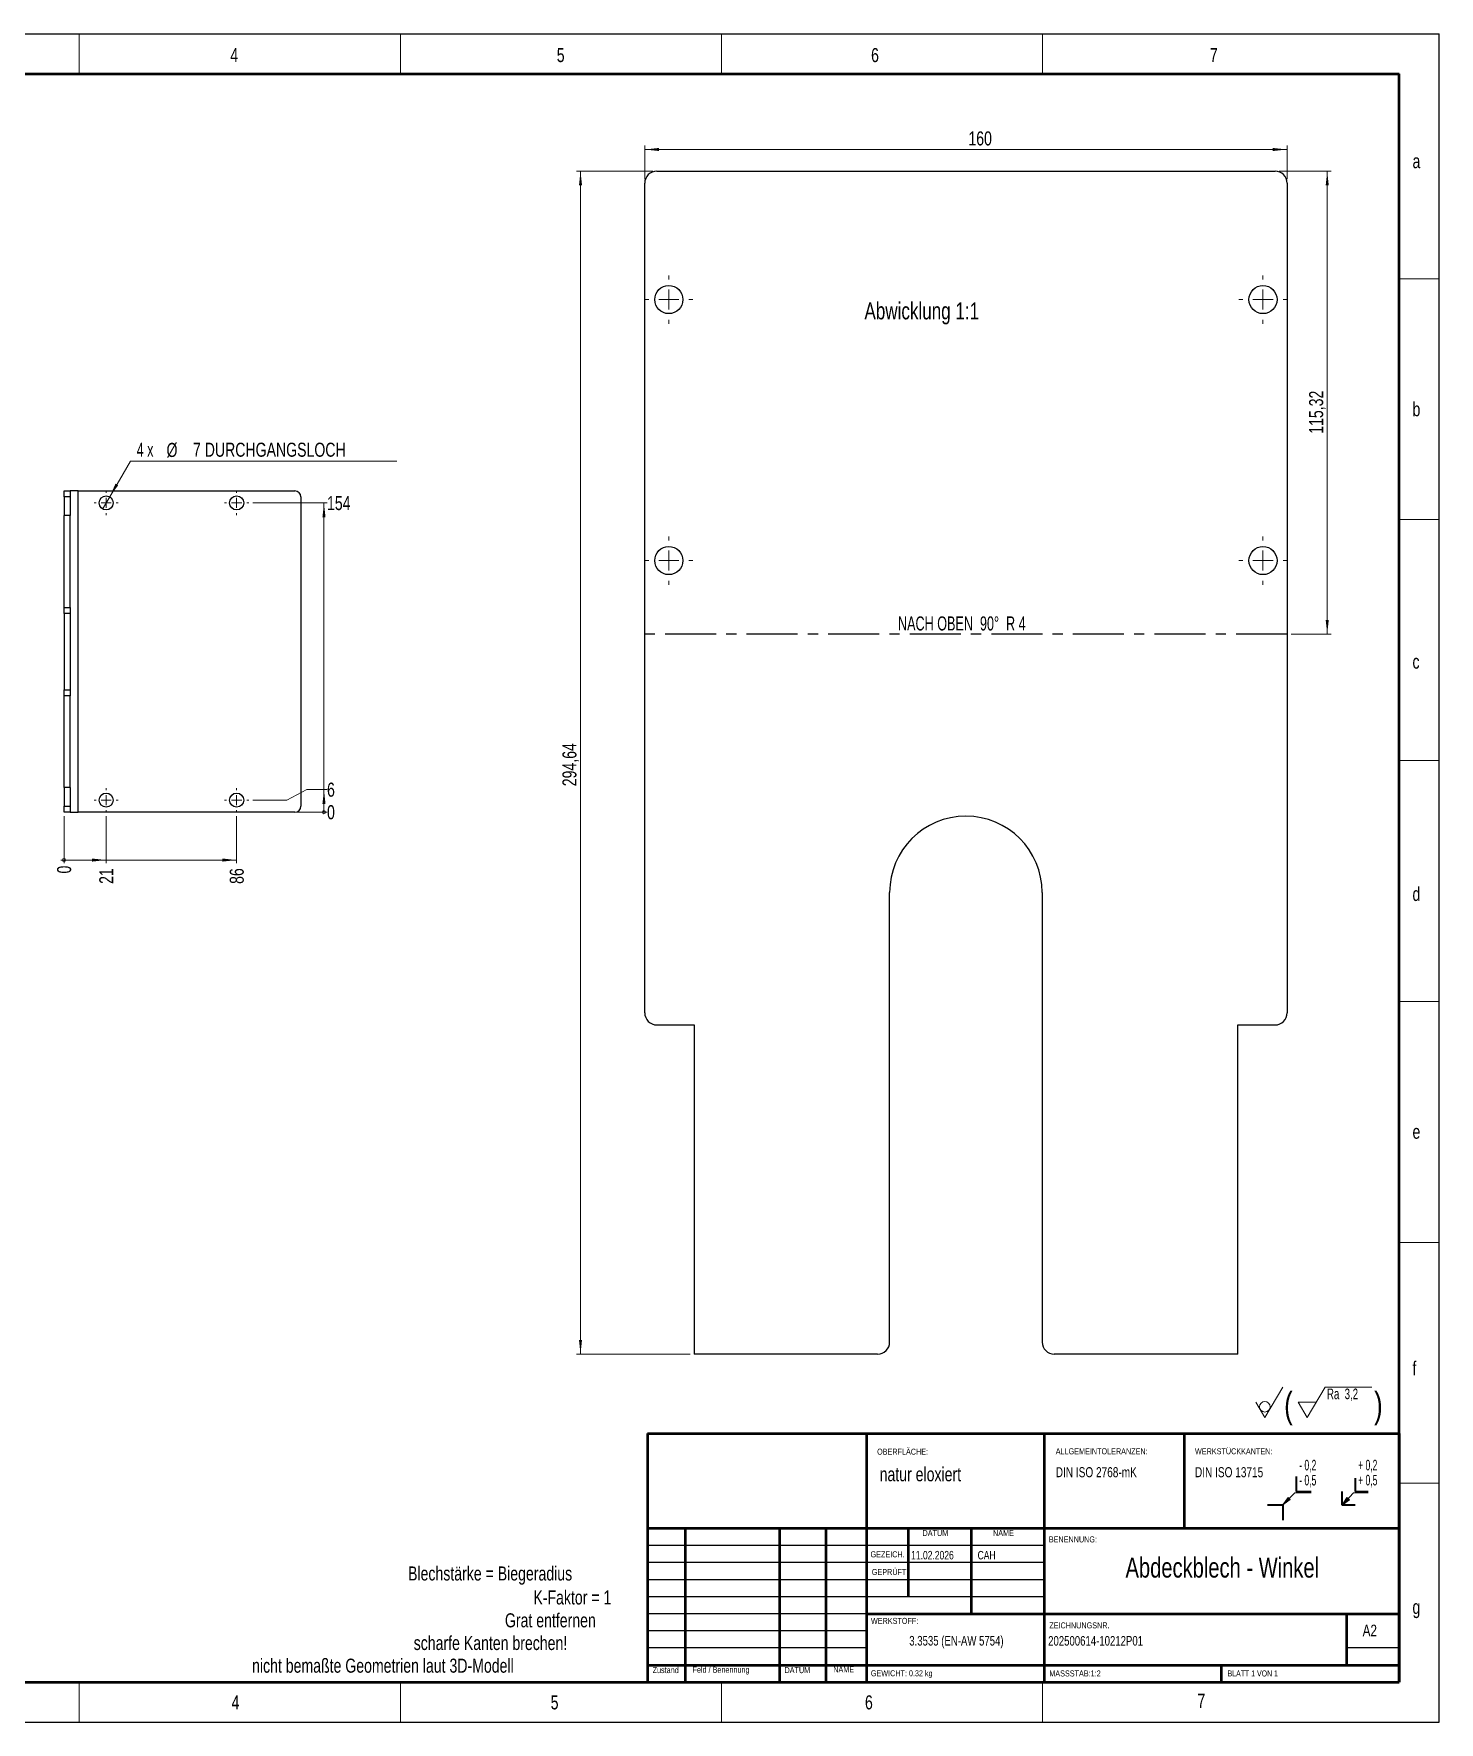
# Model space of a CAD drawing. Header units: millimetres. Extents: x 0 to 594, y 0 to 421.
# Drawn here: x 243.9 to 594, y 0 to 420.5 of the extents above; entities that cross this region are included whole.
import ezdxf

# ---------------------------------------------------------------- set-up
doc = ezdxf.new("R2010")
doc.units = ezdxf.units.MM
doc.header["$PDSIZE"] = -1
doc.linetypes.add('CENTERX2', pattern=[20.32, 12.7, -2.54, 2.54, -2.54])
doc.styles.add('SLDTEXTSTYLE0', font='TXT', dxfattribs={"width": 0.605})
doc.styles.add('SLDTEXTSTYLE1', font='TXT', dxfattribs={"width": 0.75})
doc.styles.add('SLDTEXTSTYLE2', font='TXT', dxfattribs={"width": 0.678571})
doc.styles.add('SLDTEXTSTYLE3', font='TXT', dxfattribs={"width": 0.692308})
doc.styles.add('SLDTEXTSTYLE4', font='TXT', dxfattribs={"width": 0.666667})
doc.styles.add('SLDTEXTSTYLE5', font='TXT', dxfattribs={"width": 0.671053})
doc.dimstyles.new('SLDDIMSTYLE0', dxfattribs={"dimtxt": 3.5, "dimasz": 0.254, "dimexe": 0, "dimexo": 0.0625, "dimgap": 0.875, "dimtad": 0, "dimtih": 1, "dimtoh": 1, "dimdec": 0, "dimlfac": 2, "dimrnd": 1e-09, "dimdsep": 46, "dimtxsty": 'SLDTEXTSTYLE1', "dimblk1": 'ORIGIN', "dimblk2": 'ORIGIN', "dimsah": 1, "dimcen": 0.09, "dimadec": 0, "dimazin": 2, "dimtfac": 1, "dimtdec": 3, "dimtofl": 0, "dimtmove": 0, "dimatfit": 3, "dimldrblk": 'ORIGIN', "dimfxl": 1, "dimfrac": 2, "dimtolj": 1, "dimtzin": 12, "dimarcsym": 0})
doc.dimstyles.new('SLDDIMSTYLE1', dxfattribs={"dimtxt": 3.5, "dimasz": 3.556, "dimexe": 0, "dimexo": 0.0625, "dimgap": 0.875, "dimtad": 0, "dimtih": 1, "dimtoh": 1, "dimlfac": 2, "dimrnd": 1e-09, "dimzin": 12, "dimdsep": 46, "dimtxsty": 'SLDTEXTSTYLE1', "dimsah": 1, "dimcen": 0.09, "dimadec": 0, "dimazin": 3, "dimtfac": 1, "dimtdec": 3, "dimtofl": 0, "dimtmove": 0, "dimatfit": 3, "dimfxl": 1, "dimfrac": 2, "dimtolj": 1, "dimtzin": 12, "dimarcsym": 0})
doc.dimstyles.new('SLDDIMSTYLE6', dxfattribs={"dimtxt": 3.5, "dimasz": 3.556, "dimexe": 0, "dimexo": 0.0625, "dimgap": 0.875, "dimtad": 0, "dimtih": 1, "dimtoh": 1, "dimdec": 6, "dimlfac": 2, "dimrnd": 1e-09, "dimzin": 12, "dimdsep": 46, "dimtxsty": 'SLDTEXTSTYLE1', "dimblk1": 'NONE', "dimsah": 1, "dimcen": 0, "dimadec": 0, "dimazin": 3, "dimtfac": 1, "dimtdec": 3, "dimtmove": 0, "dimatfit": 3, "dimldrblk": 'NONE', "dimfxl": 1, "dimfrac": 2, "dimtolj": 1, "dimtzin": 12, "dimarcsym": 0})
doc.dimstyles.new('SLDDIMSTYLE7', dxfattribs={"dimtxt": 3.5, "dimasz": 3.556, "dimexe": 0, "dimexo": 0.0625, "dimgap": 0.875, "dimtad": 1, "dimrnd": 1e-09, "dimzin": 12, "dimdsep": 46, "dimtxsty": 'SLDTEXTSTYLE1', "dimsah": 1, "dimcen": 0.09, "dimadec": 0, "dimazin": 3, "dimtfac": 1, "dimtdec": 3, "dimtofl": 0, "dimtmove": 0, "dimatfit": 3, "dimfxl": 1, "dimfrac": 2, "dimtolj": 1, "dimtzin": 12, "dimarcsym": 0})

# ---------------------------------------------------------------- blocks, each defined once
blk = doc.blocks.new('SW_NOTE_0')
at = {"color": 0, "linetype": 'Continuous', "lineweight": 0, "insert": (0, 4.51), "char_height": 3.5, "attachment_point": 1, "style": 'SLDTEXTSTYLE0'}
blk.add_mtext('+ 0,5', dxfattribs=at)
blk = doc.blocks.new('SW_NOTE_0_1')
at = {"color": 0, "linetype": 'Continuous', "lineweight": 0, "insert": (0, 4.51), "char_height": 3.5, "attachment_point": 1, "style": 'SLDTEXTSTYLE0'}
blk.add_mtext('+ 0,2', dxfattribs=at)
blk = doc.blocks.new('SW_NOTE_0_2')
at = {"color": 0, "linetype": 'Continuous', "lineweight": 0, "insert": (0, 4.51), "char_height": 3.5, "attachment_point": 1, "style": 'SLDTEXTSTYLE0'}
blk.add_mtext('- 0,2', dxfattribs=at)
blk = doc.blocks.new('SW_NOTE_0_3')
at = {"color": 0, "linetype": 'Continuous', "lineweight": 0, "insert": (0, 4.51), "char_height": 3.5, "attachment_point": 1, "style": 'SLDTEXTSTYLE0'}
blk.add_mtext('- 0,5', dxfattribs=at)
blk = doc.blocks.new('Block3')
at = {"linetype": 'Continuous'}
for points in [[(735.45, 277.8), (737.92, 279.57), (737.22, 280.27)], [(755.16, 277.71), (757.62, 279.47), (756.78, 280.26)]]:
    blk.add_hatch(color=7, dxfattribs=at).paths.add_polyline_path(points, flags=0)
at = {"color": 7, "linetype": 'Continuous', "lineweight": 35}
for p, q in [((739.95, 287.3), (739.95, 282.3)), ((759.52, 286.66), (759.52, 282.3)), ((739.95, 282.3), (744.95, 282.3)), ((755.16, 277.71), (755.16, 282.3)), ((759.52, 282.3), (763.89, 282.3)), ((730.45, 277.8), (735.45, 277.8)), ((735.45, 277.8), (735.45, 272.8)), ((759.52, 277.71), (755.16, 277.71))]:
    blk.add_line(p, q, dxfattribs=at)
at = {"color": 7, "linetype": 'Continuous', "lineweight": 18}
for p, q in [((735.45, 277.8), (739.45, 281.8)), ((739.45, 281.8), (744.95, 281.8)), ((755.16, 277.71), (759.02, 281.8)), ((759.02, 281.8), (763.89, 281.8)), ((735.45, 277.8), (737.22, 280.27)), ((735.45, 277.8), (737.92, 279.57)), ((737.22, 280.27), (737.92, 279.57)), ((755.16, 277.71), (756.78, 280.26)), ((755.16, 277.71), (757.62, 279.47)), ((756.78, 280.26), (757.62, 279.47))]:
    blk.add_line(p, q, dxfattribs=at)
at = {"color": 7, "linetype": 'Continuous', "lineweight": 0}
for p in [(737.57, 279.92), (757.2, 279.87)]:
    blk.add_point(p, dxfattribs=at)
for name, p in [('SW_NOTE_0_2', (740.95, 288.28)), ('SW_NOTE_0_1', (760.52, 288.3)), ('SW_NOTE_0_3', (740.95, 283.28)), ('SW_NOTE_0', (760.52, 283.3))]:
    blk.add_blockref(name, p, dxfattribs=at)
blk = doc.blocks.new('SW_NOTE_0_4')
at = {"color": 0, "linetype": 'Continuous', "lineweight": 0}
for p, q in [((-4.81, 1.87), (-0.35, 9.43)), ((5.71, 1.87), (10.17, 9.43)), ((10.17, 9.43), (21.8, 9.43)), ((-4.81, 1.87), (-7.04, 5.65)), ((5.71, 1.87), (3.48, 5.65)), ((7.94, 5.65), (3.48, 5.65))]:
    blk.add_line(p, q, dxfattribs=at)
blk.add_circle((-4.81, 4.52), 1.32, dxfattribs=at)
at = {"color": 0, "linetype": 'Continuous', "lineweight": 0, "attachment_point": 1}
for s, insert, char_height, style in [('(', (0, 8.19), 6.35, 'SLDTEXTSTYLE1'), ('Ra  3,2', (10.66, 9.06), 2.646, 'SLDTEXTSTYLE2'), (')', (22.41, 8.19), 6.35, 'SLDTEXTSTYLE1')]:
    blk.add_mtext(s, dxfattribs=dict(at, insert=insert, char_height=char_height, style=style))
blk = doc.blocks.new('SW_NOTE_0_5')
at = {"color": 0, "linetype": 'Continuous', "lineweight": 0, "attachment_point": 1, "style": 'SLDTEXTSTYLE1'}
for s, insert, char_height in [('ALLGEMEINTOLERANZEN:', (0, 1.93), 1.5), ('DIN ISO 2768-mK', (0, -2.78), 2.5)]:
    blk.add_mtext(s, dxfattribs=dict(at, insert=insert, char_height=char_height))
blk = doc.blocks.new('SW_NOTE_0_6')
at = {"color": 0, "linetype": 'Continuous', "lineweight": 0, "attachment_point": 1, "style": 'SLDTEXTSTYLE1'}
for s, insert, char_height in [('WERKSTÜCKKANTEN:', (0, 1.93), 1.5), ('DIN ISO 13715', (0, -2.78), 2.5)]:
    blk.add_mtext(s, dxfattribs=dict(at, insert=insert, char_height=char_height))
blk = doc.blocks.new('_Origin')
at = {"color": 0, "linetype": 'ByBlock', "lineweight": -2}
blk.add_line((0, 0), (-1, 0), dxfattribs=at)
blk.add_circle((0, 0), 0.5, dxfattribs=at)
blk = doc.blocks.new('_D_15')
at = {"color": 7, "linetype": 'Continuous', "lineweight": 0}
blk.add_line((251.41, 225.65), (251.41, 213.95), dxfattribs=at)
at = {"color": 7, "linetype": 'Continuous', "lineweight": 18, "xscale": 0.762, "yscale": 0.762}
blk.add_blockref('_Origin', (251.41, 214.72), dxfattribs=at)
at = {"color": 7, "linetype": 'Continuous', "lineweight": 18, "insert": (249.68, 211.37), "char_height": 3.5, "attachment_point": 1, "rotation": 90, "style": 'SLDTEXTSTYLE1'}
blk.add_mtext('0', dxfattribs=at)
blk = doc.blocks.new('_D_16')
at = {"color": 7, "linetype": 'Continuous', "lineweight": 0}
for p, q in [((261.91, 225.65), (261.91, 213.95)), ((251.41, 214.72), (261.91, 214.72))]:
    blk.add_line(p, q, dxfattribs=at)
at = {"color": 7, "linetype": 'Continuous', "lineweight": 18}
blk.add_solid([(261.91, 214.72), (258.35, 215.1), (258.35, 214.33)], dxfattribs=at)
at = {"color": 7, "linetype": 'Continuous', "lineweight": 18, "insert": (260.18, 208.78), "char_height": 3.5, "attachment_point": 1, "rotation": 90, "style": 'SLDTEXTSTYLE1'}
blk.add_mtext('21', dxfattribs=at)
blk = doc.blocks.new('_D_17')
at = {"color": 7, "linetype": 'Continuous', "lineweight": 0}
for p, q in [((294.41, 225.65), (294.41, 213.95)), ((261.91, 214.72), (294.41, 214.72))]:
    blk.add_line(p, q, dxfattribs=at)
at = {"color": 7, "linetype": 'Continuous', "lineweight": 18}
blk.add_solid([(294.41, 214.72), (290.85, 215.1), (290.85, 214.33)], dxfattribs=at)
at = {"color": 7, "linetype": 'Continuous', "lineweight": 18, "insert": (292.68, 208.78), "char_height": 3.5, "attachment_point": 1, "rotation": 90, "style": 'SLDTEXTSTYLE1'}
blk.add_mtext('86', dxfattribs=at)
blk = doc.blocks.new('_D_18')
at = {"color": 7, "linetype": 'Continuous', "lineweight": 0}
for q in [(308.91, 226.65), (316.92, 226.65)]:
    blk.add_line((311.92, 226.65), q, dxfattribs=at)
at = {"color": 7, "linetype": 'Continuous', "lineweight": 18, "xscale": 0.762, "yscale": 0.762}
blk.add_blockref('_Origin', (316.16, 226.65), dxfattribs=at)
at = {"color": 7, "linetype": 'Continuous', "lineweight": 18, "insert": (316.92, 228.38), "char_height": 3.5, "attachment_point": 1, "style": 'SLDTEXTSTYLE1'}
blk.add_mtext('0', dxfattribs=at)
blk = doc.blocks.new('_D_19')
at = {"color": 7, "linetype": 'Continuous', "lineweight": 0}
for p, q in [((311.92, 232.26), (306.92, 229.65)), ((311.92, 232.26), (316.92, 232.26)), ((316.16, 226.65), (316.16, 232.26)), ((306.92, 229.65), (298.41, 229.65))]:
    blk.add_line(p, q, dxfattribs=at)
at = {"color": 7, "linetype": 'Continuous', "lineweight": 18}
blk.add_solid([(316.16, 232.26), (315.78, 228.71), (316.54, 228.71)], dxfattribs=at)
at = {"color": 7, "linetype": 'Continuous', "lineweight": 18, "insert": (316.92, 234), "char_height": 3.5, "attachment_point": 1, "style": 'SLDTEXTSTYLE1'}
blk.add_mtext('6', dxfattribs=at)
blk = doc.blocks.new('_D_20')
at = {"color": 7, "linetype": 'Continuous', "lineweight": 0}
for p, q in [((298.41, 303.65), (316.92, 303.65)), ((316.16, 232.26), (316.16, 303.65))]:
    blk.add_line(p, q, dxfattribs=at)
at = {"color": 7, "linetype": 'Continuous', "lineweight": 18}
blk.add_solid([(316.16, 303.65), (315.78, 300.09), (316.54, 300.09)], dxfattribs=at)
at = {"color": 7, "linetype": 'Continuous', "lineweight": 18, "insert": (316.92, 305.38), "char_height": 3.5, "attachment_point": 1, "style": 'SLDTEXTSTYLE1'}
blk.add_mtext('154', dxfattribs=at)
blk = doc.blocks.new('_D_21')
at = {"color": 7, "linetype": 'Continuous', "lineweight": 0}
for p, q in [((262.78, 305.17), (267.94, 314.09)), ((267.94, 314.09), (334.28, 314.09)), ((261.03, 302.13), (262.78, 305.17))]:
    blk.add_line(p, q, dxfattribs=at)
at = {"color": 7, "linetype": 'Continuous', "lineweight": 18}
blk.add_solid([(262.78, 305.17), (264.89, 308.05), (264.23, 308.44)], dxfattribs=at)
at = {"color": 7, "linetype": 'Continuous', "lineweight": 18, "char_height": 3.5, "attachment_point": 1}
for s, insert, style in [('4 x', (269.52, 318.66), 'SLDTEXTSTYLE4'), ('%%c', (276.94, 318.6), 'SLDTEXTSTYLE1'), ('7 DURCHGANGSLOCH', (283.53, 318.66), 'SLDTEXTSTYLE1')]:
    blk.add_mtext(s, dxfattribs=dict(at, insert=insert, style=style))
blk = doc.blocks.new('_None')
blk = doc.blocks.new('SW_CENTERMARKSYMBOL_1')
at = {"color": 0, "linetype": 'Continuous', "lineweight": 18}
for p, q in [((-2.5, 0), (-3, 0)), ((0, 0), (-1.25, 0)), ((0, 2.5), (0, 3)), ((0, 0), (0, 1.25)), ((0, 0), (0, -1.25)), ((0, 0), (1.25, 0)), ((2.5, 0), (3, 0)), ((0, -2.5), (0, -3))]:
    blk.add_line(p, q, dxfattribs=at)
blk = doc.blocks.new('SW_CENTERMARKSYMBOL_2')
at = {"color": 0, "linetype": 'Continuous', "lineweight": 18}
for p, q in [((-2.5, 0), (-3, 0)), ((0, 0), (-1.25, 0)), ((0, 2.5), (0, 3)), ((0, 0), (0, 1.25)), ((0, 0), (0, -1.25)), ((0, 0), (1.25, 0)), ((2.5, 0), (3, 0)), ((0, -2.5), (0, -3))]:
    blk.add_line(p, q, dxfattribs=at)
blk = doc.blocks.new('SW_CENTERMARKSYMBOL_3')
at = {"color": 0, "linetype": 'Continuous', "lineweight": 18}
for p, q in [((-2.5, 0), (-3, 0)), ((0, 0), (-1.25, 0)), ((0, 2.5), (0, 3)), ((0, 0), (0, 1.25)), ((0, 0), (0, -1.25)), ((0, 0), (1.25, 0)), ((2.5, 0), (3, 0)), ((0, -2.5), (0, -3))]:
    blk.add_line(p, q, dxfattribs=at)
blk = doc.blocks.new('SW_CENTERMARKSYMBOL_4')
at = {"color": 0, "linetype": 'Continuous', "lineweight": 18}
for p, q in [((-2.5, 0), (-3, 0)), ((0, 0), (-1.25, 0)), ((0, 2.5), (0, 3)), ((0, 0), (0, 1.25)), ((0, 0), (0, -1.25)), ((0, 0), (1.25, 0)), ((2.5, 0), (3, 0)), ((0, -2.5), (0, -3))]:
    blk.add_line(p, q, dxfattribs=at)
blk = doc.blocks.new('_D_22')
at = {"color": 7, "linetype": 'Continuous', "lineweight": 0}
for p, q in [((398.06, 386.3), (379.06, 386.3)), ((380.06, 386.3), (380.06, 91.66)), ((407.36, 91.66), (379.06, 91.66))]:
    blk.add_line(p, q, dxfattribs=at)
at = {"color": 7, "linetype": 'Continuous', "lineweight": 18}
for points in [[(380.06, 386.3), (379.68, 382.74), (380.44, 382.74)], [(380.06, 91.66), (380.44, 95.21), (379.68, 95.21)]]:
    blk.add_solid(points, dxfattribs=at)
at = {"color": 7, "linetype": 'Continuous', "lineweight": 18, "insert": (375.55, 233.1), "char_height": 3.5, "attachment_point": 1, "rotation": 90, "style": 'SLDTEXTSTYLE1'}
blk.add_mtext('294,64', dxfattribs=at)
blk = doc.blocks.new('_D_23')
at = {"color": 7, "linetype": 'Continuous', "lineweight": 0}
for p, q in [((396.06, 384.3), (396.06, 392.68)), ((396.06, 391.68), (556.06, 391.68)), ((556.06, 384.3), (556.06, 392.68))]:
    blk.add_line(p, q, dxfattribs=at)
at = {"color": 7, "linetype": 'Continuous', "lineweight": 18}
for points in [[(396.06, 391.68), (399.62, 391.3), (399.62, 392.06)], [(556.06, 391.68), (552.5, 392.06), (552.5, 391.3)]]:
    blk.add_solid(points, dxfattribs=at)
at = {"color": 7, "linetype": 'Continuous', "lineweight": 18, "insert": (476.68, 396.19), "char_height": 3.5, "attachment_point": 1, "style": 'SLDTEXTSTYLE1'}
blk.add_mtext('160', dxfattribs=at)
blk = doc.blocks.new('_D_24')
at = {"color": 7, "linetype": 'Continuous', "lineweight": 0}
for p, q in [((554.06, 386.3), (567.06, 386.3)), ((566.06, 386.3), (566.06, 270.98)), ((557.06, 270.98), (567.06, 270.98))]:
    blk.add_line(p, q, dxfattribs=at)
at = {"color": 7, "linetype": 'Continuous', "lineweight": 18}
for points in [[(566.06, 386.3), (565.68, 382.74), (566.44, 382.74)], [(566.06, 270.98), (566.44, 274.53), (565.68, 274.53)]]:
    blk.add_solid(points, dxfattribs=at)
at = {"color": 7, "linetype": 'Continuous', "lineweight": 18, "insert": (561.55, 320.88), "char_height": 3.5, "attachment_point": 1, "rotation": 90, "style": 'SLDTEXTSTYLE1'}
blk.add_mtext('115,32', dxfattribs=at)
blk = doc.blocks.new('SW_CENTERMARKSYMBOL_5')
at = {"color": 0, "linetype": 'Continuous', "lineweight": 18}
for p, q in [((0, 5), (0, 6)), ((-5, 0), (-6, 0)), ((0, 0), (-2.5, 0)), ((0, 0), (0, 2.5)), ((0, 0), (0, -2.5)), ((0, 0), (2.5, 0)), ((5, 0), (6, 0)), ((0, -5), (0, -6))]:
    blk.add_line(p, q, dxfattribs=at)
blk = doc.blocks.new('SW_CENTERMARKSYMBOL_6')
at = {"color": 0, "linetype": 'Continuous', "lineweight": 18}
for p, q in [((0, 5), (0, 6)), ((-5, 0), (-6, 0)), ((0, 0), (-2.5, 0)), ((0, 0), (0, 2.5)), ((0, 0), (0, -2.5)), ((0, 0), (2.5, 0)), ((5, 0), (6, 0)), ((0, -5), (0, -6))]:
    blk.add_line(p, q, dxfattribs=at)
blk = doc.blocks.new('SW_CENTERMARKSYMBOL_7')
at = {"color": 0, "linetype": 'Continuous', "lineweight": 18}
for p, q in [((0, 5), (0, 6)), ((-5, 0), (-6, 0)), ((0, 0), (-2.5, 0)), ((0, 0), (0, 2.5)), ((0, 0), (0, -2.5)), ((0, 0), (2.5, 0)), ((5, 0), (6, 0)), ((0, -5), (0, -6))]:
    blk.add_line(p, q, dxfattribs=at)
blk = doc.blocks.new('SW_CENTERMARKSYMBOL_8')
at = {"color": 0, "linetype": 'Continuous', "lineweight": 18}
for p, q in [((0, 5), (0, 6)), ((-5, 0), (-6, 0)), ((0, 0), (-2.5, 0)), ((0, 0), (0, 2.5)), ((0, 0), (0, -2.5)), ((0, 0), (2.5, 0)), ((5, 0), (6, 0)), ((0, -5), (0, -6))]:
    blk.add_line(p, q, dxfattribs=at)

msp = doc.modelspace()

# ---------------------------------------------------------------- linework, layer by layer
at = {"color": 7, "linetype": 'Continuous', "lineweight": 25}
for p, q in [((0.00016781, 420.50007943), (593.9620406, 420.50007943)), ((593.9620406, 0.00007943), (593.9620406, 420.50007943)), ((396.05997044, 176.65884487), (396.05997044, 383.29822467)), ((399.05997044, 386.29822467), (553.05997044, 386.29822467)), ((556.05997044, 383.29822467), (556.05997044, 176.65884487)), ((251.40862643, 306.64994325), (252.90862643, 306.64994325)), ((251.40862643, 305.14994325), (251.40862643, 306.64994325)), ((252.90862643, 305.14994325), (251.40862643, 305.14994325)), ((251.40862643, 305.14994325), (251.40862643, 300.49994325)), ((252.90862643, 306.64994325), (252.90862643, 305.14994325)), ((254.90862643, 306.64994325), (252.90862643, 306.64994325)), ((252.90862643, 305.14994325), (252.90862643, 300.49994325)), ((254.90862643, 226.64994325), (254.90862643, 306.64994325)), ((254.90862643, 306.64994325), (308.90862643, 306.64994325)), ((310.40862643, 305.14994325), (310.40862643, 228.14994325)), ((251.40862643, 277.64994325), (251.40862643, 300.49994325)), ((252.90862643, 300.49994325), (251.40862643, 300.49994325)), ((252.90862643, 277.64994325), (252.90862643, 300.49994325)), ((251.40862643, 276.14994325), (251.40862643, 277.64994325)), ((251.40862643, 277.64994325), (252.90862643, 277.64994325)), ((252.90862643, 277.64994325), (252.90862643, 276.14994325)), ((252.90862643, 276.14994325), (251.40862643, 276.14994325)), ((251.40862643, 276.14994325), (251.40862643, 257.14994325)), ((252.90862643, 276.14994325), (252.90862643, 257.14994325)), ((251.40862643, 257.14994325), (252.90862643, 257.14994325)), ((251.40862643, 255.64994325), (251.40862643, 257.14994325)), ((252.90862643, 257.14994325), (252.90862643, 255.64994325)), ((252.90862643, 255.64994325), (251.40862643, 255.64994325)), ((251.40862643, 232.79994325), (251.40862643, 255.64994325)), ((252.90862643, 232.79994325), (252.90862643, 255.64994325)), ((252.90862643, 232.79994325), (251.40862643, 232.79994325)), ((251.40862643, 232.79994325), (251.40862643, 228.14994325)), ((252.90862643, 232.79994325), (252.90862643, 228.14994325)), ((251.40862643, 228.14994325), (252.90862643, 228.14994325)), ((251.40862643, 226.64994325), (251.40862643, 228.14994325)), ((252.90862643, 228.14994325), (252.90862643, 226.64994325)), ((252.90862643, 226.64994325), (251.40862643, 226.64994325)), ((252.90862643, 226.64994325), (254.90862643, 226.64994325)), ((308.90862643, 226.64994325), (254.90862643, 226.64994325)), ((457.05997044, 94.65884487), (457.05997044, 206.65884487)), ((495.05997044, 206.65884487), (495.05997044, 94.65884487)), ((399.05997044, 173.65884487), (408.35997044, 173.65884487)), ((408.35997044, 173.65884487), (408.35997044, 91.65884487)), ((543.75997044, 173.65884487), (553.05997044, 173.65884487)), ((543.75997044, 91.65884487), (543.75997044, 173.65884487)), ((454.05997044, 91.65884487), (408.35997044, 91.65884487)), ((543.75997044, 91.65884487), (498.05997044, 91.65884487)), ((495.5620406, 44.00007943), (396.7620406, 44.00007943)), ((495.5620406, 39.75007943), (396.7620406, 39.75007943)), ((495.5620406, 35.50007943), (396.7620406, 35.50007943)), ((495.5620406, 31.25007943), (396.7620406, 31.25007943)), ((451.3620406, 27.00007943), (396.7620406, 27.00007943)), ((451.3620406, 22.75000743), (396.7620406, 22.75000743)), ((451.3620406, 18.50007943), (396.7620406, 18.50007943)), ((583.9620406, 18.50007943), (570.9620406, 18.50007943)), ((0.00016781, 0.00007943), (593.9620406, 0.00007943))]:
    msp.add_line(p, q, dxfattribs=at)
at = {"color": 7, "linetype": 'Continuous', "lineweight": 18}
for p, q in [((255.22010011, 420.50007943), (255.22010011, 410.50007943)), ((335.18192445, 420.50007943), (335.18192445, 410.50007943)), ((415.14374878, 420.50007943), (415.14374878, 410.50007943)), ((495.10557312, 420.50007943), (495.10557312, 410.50007943)), ((583.9620406, 359.50007943), (593.9620406, 359.50007943)), ((583.9620406, 299.50007943), (593.9620406, 299.50007943)), ((583.9620406, 239.50007943), (593.9620406, 239.50007943)), ((583.9620406, 179.50007943), (593.9620406, 179.50007943)), ((583.9620406, 119.50007943), (593.9620406, 119.50007943)), ((583.9620406, 59.50007943), (593.9620406, 59.50007943)), ((255.22010011, 10.00007943), (255.22010011, 0.00007943)), ((335.18192445, 10.00007943), (335.18192445, 0.00007943)), ((415.14374878, 10.00007943), (415.14374878, 0.00007943)), ((495.10557312, 10.00007943), (495.10557312, 0.00007943))]:
    msp.add_line(p, q, dxfattribs=at)
at = {"color": 7, "linetype": 'Continuous', "lineweight": 50}
for p, q in [((25.00016781, 410.50007943), (583.9620406, 410.50007943)), ((583.9620406, 10.00007943), (583.9620406, 410.50007943)), ((396.7620406, 71.87439815), (583.9620406, 71.87439815)), ((396.7620406, 71.87439815), (396.7620406, 10.00007943)), ((451.3620406, 10.00007943), (451.3620406, 71.87439815)), ((495.5620406, 71.87439815), (495.5620406, 10.00007943)), ((530.39315295, 71.87439815), (530.39315295, 48.25007943)), ((583.9620406, 71.87439815), (583.9620406, 10.00007943)), ((583.9620406, 48.25007943), (396.7620406, 48.25007943)), ((406.16351745, 48.25007943), (406.16351745, 10.00007943)), ((429.65475258, 48.25007943), (429.65475258, 10.00007943)), ((441.16096676, 48.25007943), (441.16096676, 10.00007943)), ((461.7620406, 31.25007943), (461.7620406, 48.25007943)), ((477.3620406, 48.25007943), (477.3620406, 27.00007943)), ((451.3620406, 27.00007943), (583.9620406, 27.00007943)), ((570.9620406, 14.25007943), (570.9620406, 27.00007943)), ((396.7620406, 14.25007943), (583.9620406, 14.25007943)), ((539.7620406, 10.00007943), (539.7620406, 14.25007943)), ((25.00016781, 10.00007943), (583.9620406, 10.00007943))]:
    msp.add_line(p, q, dxfattribs=at)
at = {"color": 7, "linetype": 'CENTERX2'}
msp.add_line((556.05997044, 270.97853477), (396.05997044, 270.97853477), dxfattribs=at)
at = {"color": 7, "linetype": 'Continuous', "lineweight": 25}
for centre, radius in [((402.05997044, 354.29822467), 3.5), ((550.05997044, 354.29822467), 3.5), ((261.90862643, 303.64994325), 1.75), ((294.40862643, 303.64994325), 1.75), ((402.05997044, 289.29822467), 3.5), ((550.05997044, 289.29822467), 3.5), ((261.90862643, 229.64994325), 1.75), ((294.40862643, 229.64994325), 1.75)]:
    msp.add_circle(centre, radius, dxfattribs=at)
for centre, radius, start, end in [((399.05997044, 383.29822467), 3, 90, 180), ((553.05997044, 383.29822467), 3, 0, 90), ((308.90862643, 305.14994325), 1.5, 0, 90), ((308.90862643, 228.14994325), 1.5, 270, 0), ((476.05997044, 206.65884487), 19, 0, 180), ((399.05997044, 176.65884487), 3, 180, 270), ((553.05997044, 176.65884487), 3, 270, 0), ((454.05997044, 94.65884487), 3, 270, 0), ((498.05997044, 94.65884487), 3, 180, 270)]:
    msp.add_arc(centre, radius, start, end, dxfattribs=at)

# ---------------------------------------------------------------- block references
at = {"color": 7, "linetype": 'Continuous', "lineweight": 0}
for name, p in [('SW_CENTERMARKSYMBOL_8', (402.05997044, 354.29822467)), ('SW_CENTERMARKSYMBOL_6', (550.05997044, 354.29822467)), ('SW_CENTERMARKSYMBOL_1', (261.90862643, 303.64994325)), ('SW_CENTERMARKSYMBOL_4', (294.40862643, 303.64994325)), ('SW_CENTERMARKSYMBOL_5', (402.05997044, 289.29822467)), ('SW_CENTERMARKSYMBOL_7', (550.05997044, 289.29822467)), ('SW_CENTERMARKSYMBOL_3', (261.90862643, 229.64994325)), ('SW_CENTERMARKSYMBOL_2', (294.40862643, 229.64994325)), ('SW_NOTE_0_4', (555.34038383, 74.04027545)), ('SW_NOTE_0_5', (498.43643423, 66.30068838)), ('SW_NOTE_0_6', (533.11671777, 66.30068814))]:
    msp.add_blockref(name, p, dxfattribs=at)
at = {"color": 7, "linetype": 'Continuous', "xscale": 0.75, "yscale": 0.75, "zscale": 0.75}
msp.add_blockref('Block3', (3.37729292, -154.245845), dxfattribs=at)

# ---------------------------------------------------------------- texts
at = {"color": 7, "linetype": 'Continuous', "lineweight": 0}
for s, insert, char_height, attachment_point, style in [('4', (292.83247811, 416.94451184), 3.5, 1, 'SLDTEXTSTYLE1'), ('5', (374.1416541, 416.94451184), 3.5, 1, 'SLDTEXTSTYLE1'), ('6', (452.43937912, 416.94451184), 3.5, 1, 'SLDTEXTSTYLE1'), ('7', (536.82579365, 416.94451184), 3.5, 1, 'SLDTEXTSTYLE1'), ('a', (587.3021911, 390.52557853), 3.5, 1, 'SLDTEXTSTYLE1'), ('Abwicklung 1:1', (450.78768876, 353.60816559), 4.2333333333, 1, 'SLDTEXTSTYLE1'), ('b', (587.3021911, 328.73963754), 3.5, 1, 'SLDTEXTSTYLE1'), ('NACH OBEN  90°  R 4', (475.04278158, 275.39348176), 3.5, 2, 'SLDTEXTSTYLE5'), ('c', (587.3021911, 265.88226405), 3.5, 1, 'SLDTEXTSTYLE1'), ('d', (587.3021911, 208.0249089), 3.5, 1, 'SLDTEXTSTYLE1'), ('e', (587.3021911, 148.81573132), 3.5, 1, 'SLDTEXTSTYLE1'), ('f', (587.3021911, 89.89847894), 3.5, 1, 'SLDTEXTSTYLE1'), ('OBERFLÄCHE:', (453.9381905, 68.12769026), 1.5, 1, 'SLDTEXTSTYLE1'), ('natur eloxiert', (454.56794544, 63.50687036), 3.5, 1, 'SLDTEXTSTYLE1'), ('DATUM', (465.26343171, 47.86956923), 1.5, 1, 'SLDTEXTSTYLE1'), ('NAME', (482.81171976, 47.86956923), 1.5, 1, 'SLDTEXTSTYLE1'), ('BENENNUNG:', (496.71822754, 46.27841371), 1.5, 1, 'SLDTEXTSTYLE1'), ('GEZEICH.', (452.30308488, 42.56059532), 1.5, 1, 'SLDTEXTSTYLE1'), ('11.02.2026', (462.41326944, 42.66263277), 2.116666667, 1, 'SLDTEXTSTYLE1'), ('CAH', (478.97064771, 42.66263277), 2.116666667, 1, 'SLDTEXTSTYLE1'), ('Blechstärke = Biegeradius', (337.10179329, 38.79766444), 3.5, 1, 'SLDTEXTSTYLE1'), ('GEPRÜFT', (452.62657448, 38.17561198), 1.5, 1, 'SLDTEXTSTYLE1'), ('Abdeckblech - Winkel', (539.92674864, 41.01973775), 5, 2, 'SLDTEXTSTYLE1'), ('K-Faktor = 1', (368.31973947, 32.82875922), 3.5, 1, 'SLDTEXTSTYLE1'), ('g', (587.3021911, 30.45751765), 3.5, 1, 'SLDTEXTSTYLE1'), ('Grat entfernen', (361.23296582, 27.13173345), 3.5, 1, 'SLDTEXTSTYLE1'), ('WERKSTOFF:', (452.40790291, 25.98613571), 1.5, 1, 'SLDTEXTSTYLE1'), ('scharfe Kanten brechen!', (338.51213717, 21.48298644), 3.5, 1, 'SLDTEXTSTYLE1'), ('3.3535 (EN-AW 5754)', (473.69491431, 21.48564523), 2.38125, 2, 'SLDTEXTSTYLE1'), ('202500614-10212P01', (496.54205994, 21.46389784), 2.38125, 1, 'SLDTEXTSTYLE1'), ('ZEICHNUNGSNR.', (496.83600672, 24.86871725), 1.5, 1, 'SLDTEXTSTYLE1'), ('A2', (574.88302545, 24.30052394), 2.910416667, 1, 'SLDTEXTSTYLE1'), ('nicht bemaßte Geometrien laut 3D-Modell', (298.2566677, 15.83528838), 3.5, 1, 'SLDTEXTSTYLE1'), ('Zustand', (398.02209644, 13.7319302), 1.5, 1, 'SLDTEXTSTYLE1'), ('Feld / Benennung', (407.959194, 13.82270126), 1.5, 1, 'SLDTEXTSTYLE1'), ('DATUM', (430.87181409, 13.72709287), 1.5, 1, 'SLDTEXTSTYLE1'), ('NAME', (443.02164296, 13.91385624), 1.5, 1, 'SLDTEXTSTYLE1'), ('GEWICHT: 0.32 kg', (452.37985173, 12.94939133), 1.4986, 1, 'SLDTEXTSTYLE1'), ('MASSSTAB:1:2', (496.83600672, 12.9001667), 1.5, 1, 'SLDTEXTSTYLE1'), ('BLATT 1 VON 1', (541.24033503, 12.9001667), 1.5, 1, 'SLDTEXTSTYLE3'), ('4', (293.13753328, 6.69848198), 3.5, 1, 'SLDTEXTSTYLE1'), ('5', (372.62287494, 6.69848198), 3.5, 1, 'SLDTEXTSTYLE1'), ('6', (450.91640635, 6.69848198), 3.5, 1, 'SLDTEXTSTYLE1'), ('7', (533.71600719, 7.0826401), 3.5, 1, 'SLDTEXTSTYLE1')]:
    msp.add_mtext(s, dxfattribs=dict(at, insert=insert, char_height=char_height, attachment_point=attachment_point, style=style))

# ---------------------------------------------------------------- dimensions: what is measured, and where the dimension line sits
at = {"color": 7, "linetype": 'Continuous', "lineweight": 18}
dim = msp.add_linear_dim(base=(556.05997044, 391.68158528), p1=(396.05997044, 383.29822467), p2=(556.05997044, 383.29822467), dimstyle='SLDDIMSTYLE7', dxfattribs=at)
dim.commit()
dim.dimension.update_dxf_attribs({"geometry": '_D_23', "text_midpoint": (480.55732961, 391.68158528), "dimtype": 160})
for base, p1, p2, picture, middle in [((380.05997044, 91.65884487), (399.05997044, 386.29822467), (408.35997044, 91.65884487), '_D_22', (380.05997044, 240.20754417)), ((566.05997044, 270.97853477), (553.05997044, 386.29822467), (556.05997044, 270.97853477), '_D_24', (566.05997044, 327.99467172))]:
    dim = msp.add_linear_dim(base=base, p1=p1, p2=p2, angle=90, dimstyle='SLDDIMSTYLE7', dxfattribs=at)
    dim.commit()
    dim.dimension.update_dxf_attribs({"geometry": picture, "text_midpoint": middle, "dimtype": 160})
dim = msp.add_diameter_dim_2p(p1=(261.03362643, 302.13439879), p2=(262.78362643, 305.1654877), text='4 x <> DURCHGANGSLOCH\\P', dimstyle='SLDDIMSTYLE6', dxfattribs=at)
dim.commit()
dim.dimension.update_dxf_attribs({"geometry": '_D_21', "text_midpoint": (301.90326791, 316.89499118), "dimtype": 163})
for feature_location, offset, dtype, origin, dimstyle, picture, middle in [((297.40862643, 303.64994325), (19.51222153, 0), 0, (308.90862643, 226.64994325), 'SLDDIMSTYLE1', '_D_20', (320.80001464, 303.64994325)), ((297.40862643, 229.64994325), (19.51222153, 2.61181249), 0, (308.90862643, 226.64994325), 'SLDDIMSTYLE1', '_D_19', (318.21390356, 232.26175574)), ((308.9086264311, 226.6499432463), (8.012221532, 0), 0, (308.9086264311, 226.6499432463), 'SLDDIMSTYLE0', '_D_18', (318.2139035599, 226.6499432463)), ((251.4086264311, 226.6499432463), (0, -12.6961991311), 1, (251.4086264311, 226.6499432463), 'SLDDIMSTYLE0', '_D_15', (251.4086264311, 212.6606885184)), ((261.90862643, 226.64994325), (0, -12.69619913), 1, (251.40862643, 226.64994325), 'SLDDIMSTYLE1', '_D_16', (261.90862643, 211.36763292)), ((294.40862643, 226.64994325), (0, -12.69619913), 1, (251.40862643, 226.64994325), 'SLDDIMSTYLE1', '_D_17', (294.40862643, 211.36763292))]:
    dim = msp.add_ordinate_dim(feature_location=feature_location, offset=offset, dtype=dtype, origin=origin, dimstyle=dimstyle, dxfattribs=at)
    dim.commit()
    dim.dimension.update_dxf_attribs({"geometry": picture, "text_midpoint": middle})

doc.saveas('drawing.dxf')
